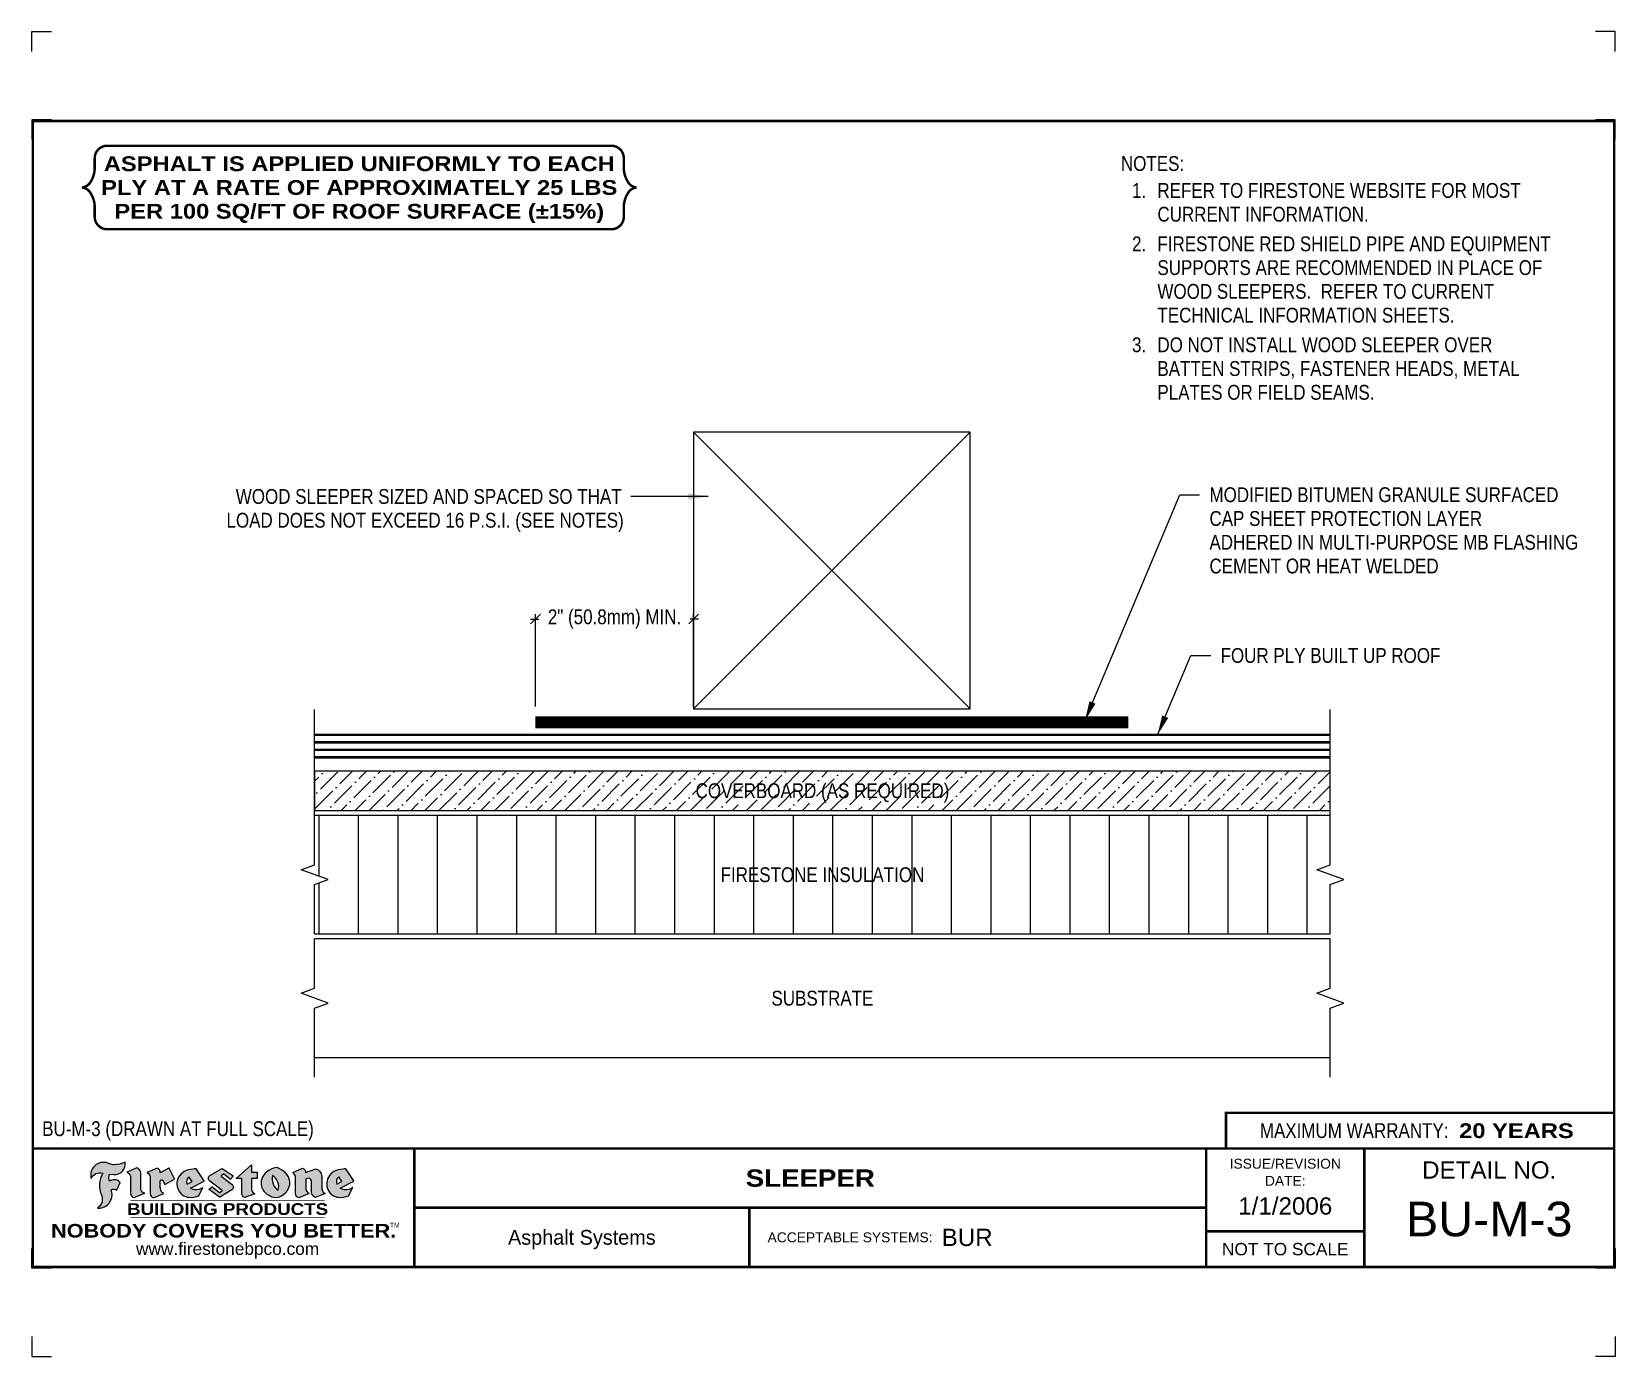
# Model space of a CAD drawing. Header units: inches. Extents: x -534 to -514, y -132.8 to -116.
import ezdxf
from ezdxf.enums import TextEntityAlignment as Align

# ---------------------------------------------------------------- set-up
doc = ezdxf.new("R2010")
doc.units = ezdxf.units.IN
doc.header["$MEASUREMENT"] = 0
doc.layers.get('0').update_dxf_attribs({"linetype": 'CONTINUOUS'})
doc.layers.get('DEFPOINTS').update_dxf_attribs({"linetype": 'CONTINUOUS'})
for name, color, linetype in [('FSBP-ANNO-LABEL', 7, 'CONTINUOUS'), ('FSBP-ANNO-NOTE', 7, 'CONTINUOUS'), ('FSBP-COVERBOARD_CANT', 46, 'CONTINUOUS'), ('FSBP-INSULATION', 7, 'CONTINUOUS'), ('FSBP-MEMBRANE', 7, 'CONTINUOUS'), ('FSBP-SUBSTRATE-GENERIC', 9, 'CONTINUOUS'), ('FSBP-TTLB', 7, 'CONTINUOUS'), ('FSBP-TTLB-BORDER', 7, 'CONTINUOUS'), ('FSBP-TTLB-TEXT', 7, 'CONTINUOUS'), ('FSBP-WOOD', 7, 'CONTINUOUS')]:
    doc.layers.add(name, color=color, linetype=linetype)
doc.styles.add('ARIAL', font='ARIAL.TTF')
doc.styles.add('ARIAL_BOLD', font='ariblk.TTF')
doc.styles.add('ARIAL_NAR', font='ARIALN.TTF')
doc.styles.add('BANKGOTHIC', font='bgothm.ttf')
doc.dimstyles.new('FSBP-DIM', dxfattribs={"dimtxt": 0.1875, "dimasz": 0.125, "dimexe": 0.0625, "dimexo": 0.125, "dimgap": 0.125, "dimtad": 0, "dimdec": 0, "dimzin": 1, "dimdsep": 46, "dimlunit": 4, "dimtxsty": 'ARIAL_NAR', "dimblk": 'OBLIQUE', "dimcen": 0.09375, "dimdle": 0.0625, "dimclrd": 256, "dimclre": 256, "dimclrt": 256, "dimadec": 0, "dimazin": 0, "dimtfac": 1, "dimtdec": 0, "dimtmove": 1, "dimatfit": 3, "dimfxl": 0, "dimtolj": 1, "dimtzin": 0, "dimlwd": -1, "dimlwe": -1, "dimarcsym": 0})
doc.dimstyles.new('FSBP-LEADER', dxfattribs={"dimtxt": 0.1875, "dimasz": 0.25, "dimexe": 0.0625, "dimexo": 0.125, "dimgap": 0.125, "dimtad": 0, "dimtih": 1, "dimtoh": 1, "dimdec": 4, "dimzin": 0, "dimdsep": 46, "dimlunit": 4, "dimtxsty": 'ARIAL_NAR', "dimcen": 0.09375, "dimclrd": 256, "dimclre": 256, "dimclrt": 256, "dimadec": 0, "dimazin": 0, "dimtfac": 1, "dimtdec": 4, "dimtofl": 0, "dimtmove": 0, "dimatfit": 3, "dimfxl": 0, "dimtolj": 1, "dimtzin": 0, "dimlwd": -1, "dimlwe": -1, "dimarcsym": 0})

# ---------------------------------------------------------------- blocks, each defined once
blk = doc.blocks.new('_OBLIQUE')
at = {"color": 0, "linetype": 'ByBlock'}
blk.add_line((-0.5, -0.5), (0.5, 0.5), dxfattribs=at)
blk = doc.blocks.new('*D2')
at = {"layer": 'DEFPOINTS', "color": 0}
for p in [(-525.6257155520339, -123.4515914525868), (-527.6257155520339, -124.6818258524511), (-525.6257155520339, -124.6818258524511)]:
    blk.add_point(p, dxfattribs=at)
at = {"layer": 'FSBP-ANNO-LABEL'}
for p, q in [((-527.6257155520339, -124.5568258524511), (-527.6257155520339, -123.3890914525868)), ((-525.6257155520339, -124.5568258524511), (-525.6257155520339, -123.3890914525868)), ((-527.6882155520339, -123.4515914525868), (-527.5822511932344, -123.4515914525868)), ((-525.5632155520339, -123.4515914525868), (-525.6691799108333, -123.4515914525868))]:
    blk.add_line(p, q, dxfattribs=at)
at = {"layer": 'FSBP-ANNO-LABEL', "xscale": 0.125, "yscale": 0.125, "zscale": 0.125, "rotation": 180}
blk.add_blockref('_OBLIQUE', (-527.6257155520339, -123.4515914525868), dxfattribs=at)
at = {"layer": 'FSBP-ANNO-LABEL', "xscale": 0.125, "yscale": 0.125, "zscale": 0.125}
blk.add_blockref('_OBLIQUE', (-525.6257155520339, -123.4515914525868), dxfattribs=at)
at = {"layer": 'FSBP-ANNO-LABEL', "insert": (-526.6257155520339, -123.4515914525868), "char_height": 0.1875, "attachment_point": 5, "style": 'ARIAL_NAR'}
blk.add_mtext('\\A1;2" (50.8mm) MIN.', dxfattribs=at)
blk = doc.blocks.new('TTLB-ASPHALT_1')
at = {"layer": 'FSBP-TTLB-TEXT'}
h = blk.add_hatch(color=1, dxfattribs=at)
edge = h.paths.add_edge_path()
edge.add_arc((1.037309769669577, -0.1982514792917272), 0.1319107607348553, 264.0410451462098, 370.3106169565175)
edge.add_arc((1.027551646585692, 0.1214293576525733), 0.3273056962876235, 270.05058356628535, 295.23459397187514, ccw=False)
edge.add_arc((1.022801957313334, -0.06680179986895496), 0.1391656561713503, 249.3281275763668, 272.0749124149863, ccw=False)
edge.add_line((0.9736743133014443, -0.1970076156048179), (0.9474927838574558, -0.1852745150568325))
edge.add_arc((0.8939498971398336, -0.3394262635682139), 0.1631857907024099, 70.84590087378872, 194.3325259843273)
edge.add_arc((0.8444260109029358, -0.4259936440910792), 0.1179914261095279, 70.96950098067128, 156.9641407594482, ccw=False)
edge.add_arc((1.153141409296893, -0.4684497516079489), 0.3110405457095052, 150.323113748316, 203.2084295854517)
edge.add_arc((0.7562495500623072, -0.6412608153899839), 0.1218587156617311, 0.8849157075190988, 24.346689398949877, ccw=False)
edge.add_arc((0.749378166569727, -0.6475258110744306), 0.1289731377238325, -58.36655102076742, 3.6216782311386737, ccw=False)
edge.add_arc((0.825669902954445, -0.5792158350996175), 0.1783301886510355, 267.2205474105585, 354.1381621173521)
edge.add_arc((0.7903121048625223, -0.6011409294291781), 0.2127878929608591, 0.9996158580669169, 21.00503380861242)
edge.add_arc((1.018807122639402, -0.5666691048185157), 0.0513639566841585, 40.821177131732725, 125.52727787225791, ccw=False)
edge.add_line((1.057676976260041, -0.5330924682126437), (1.102776947655911, -0.4308018311949837))
edge.add_arc((1.040858222524662, -0.4699705673995993), 0.07326744446031509, 32.31675181867256, 66.31481236598174)
edge.add_arc((1.03226251882532, -0.5063316993097686), 0.1102246948011782, 69.8179132332389, 125.254734720681)
edge.add_arc((1.127708877207283, -0.3689593535312383), 0.1659710644737306, 164.1569669952081, 196.5811013160487, ccw=False)
edge.add_line((0.9680425188342383, -0.3236487780942383), (1.023615334387159, -0.3294494641845773))
h = blk.add_hatch(color=1, dxfattribs=at)
edge = h.paths.add_edge_path()
edge.add_line((1.275239419159561, -0.6223407783464694), (1.415345367376062, -0.5660418822574371))
edge.add_arc((1.421019305783972, -0.5090099247487814), 0.05731350411836947, 181.9717871001989, 264.31851000495806, ccw=False)
edge.add_line((1.363739737527226, -0.5109819325197265), (1.363412352251203, -0.3102363679013962))
edge.add_arc((1.294263659668758, -0.3103491388304036), 0.06914878453844908, 0.0934405599591014, 72.42834396969012)
edge.add_line((1.315139561173908, -0.2444268274366692), (1.186839444240604, -0.3024209471341379))
edge.add_arc((1.175246268095293, -0.3585110609420923), 0.05727567197445628, -0.017399788185912257, 78.322067691347, ccw=False)
edge.add_line((1.232521937428658, -0.3585284546236807), (1.232574268422297, -0.555126496687123))
edge.add_arc((1.305699496415485, -0.5558575689677241), 0.07312888236350451, 179.4272023230205, 245.3845503102953)
h = blk.add_hatch(color=1, dxfattribs=at)
edge = h.paths.add_edge_path()
edge.add_line((1.792026821926584, -0.3839679064720229), (1.722158956877934, -0.2518542302253621))
edge.add_arc((1.720119655279632, -0.2529327078887889), 0.002306916790721916, 27.87197133405528, 117.3766794470726)
edge.add_line((1.719058846382097, -0.250884159729182), (1.610638460368705, -0.3070279753467702))
edge.add_arc((1.547088841662969, -0.306102665849437), 0.06355635479880158, 359.165808011073, 425.8793658831422)
edge.add_line((1.573061729235633, -0.2480956029480268), (1.446879247402876, -0.3051325108639702))
edge.add_arc((1.407812067100195, -0.3703571330466247), 0.07602957263902092, -3.441403975725109, 59.07992244284969, ccw=False)
edge.add_line((1.483704536400296, -0.3749210150788969), (1.483704536400296, -0.5723838140635706))
edge.add_arc((1.540537465180449, -0.5682544061150878), 0.05698275005415228, 184.1557352478595, 255.3066498366543)
edge.add_line((1.526084036778343, -0.6233736605654059), (1.657291340682093, -0.570650514527486))
edge.add_arc((1.688298576827208, -0.502139038842401), 0.07520153584805701, 207.5160880841914, 245.649226723163, ccw=False)
edge.add_arc((1.721050197024908, -0.491448816845633), 0.1093332836229113, 179.4823365255141, 204.5537900001094, ccw=False)
edge.add_line((1.611721375809452, -0.4904610114968335), (1.611721375809452, -0.4126404716788983))
edge.add_arc((1.628589765097189, -0.4141592990360436), 0.01693662875851165, 28.356188110622497, 174.8549701683584, ccw=False)
edge.add_arc((1.627340435522399, -0.4197189881350454), 0.02111886817708033, 22.216893572439517, 40.10213956426492, ccw=False)
edge.add_line((1.646891420738257, -0.4117336534413738), (1.666638796144639, -0.4549750258192233))
edge.add_arc((1.668737246926753, -0.4540167099035415), 0.002306916790685597, 204.5451281842828, 299.6323508190067)
edge.add_line((1.669877862091766, -0.4560219186518992), (1.791128135493295, -0.3870515928837648))
edge.add_line((1.791128135493295, -0.3870515928837648), (1.792026821926584, -0.3839679064720229))
h = blk.add_hatch(color=1, dxfattribs=at)
h.paths.add_polyline_path([(2.063388732080512, -0.2583237030618903, 0.02524281661523788), (2.025024361750752, -0.2610532129309178, 0.1213611957758757), (1.901773912052249, -0.3008158885520373, 0.6151668103976068), (1.93274136141747, -0.6099060679591872, 0.05306812109568645), (1.967936229862175, -0.617865745600497, 0.1150932231766138), (2.099126721549737, -0.5994933789882708), (2.151195569562105, -0.4944891916583316, -0.08755405562188731), (2.104230609512001, -0.5187113292177372, -0.265591761123442), (1.992692314386659, -0.5010701623316862), (2.165347897647223, -0.4141184325909109, 0.4518949533370738), (2.166222728871162, -0.4107679608846269)])
h.paths.add_polyline_path([(2.014217313945437, -0.4188965037300676), (1.951113654018855, -0.4515330109460507, -0.3720533890450154), (1.973177450672722, -0.3607130665457561)], flags=16)
h = blk.add_hatch(color=1, dxfattribs=at)
edge = h.paths.add_edge_path()
edge.add_arc((2.260407392426799, -0.3775796671688738), 0.0415245022322573, 123.20805433950699, 232.2027298779723, ccw=False)
edge.add_line((2.237665217914071, -0.3428366421988329), (2.393535971665983, -0.2540943745380986))
edge.add_arc((2.394677353533154, -0.2560991469722467), 0.00230691679074142, 55.64644466176969, 119.65426054492929, ccw=False)
edge.add_line((2.395979141996861, -0.2541946229174954), (2.531809646140459, -0.3470380726374032))
edge.add_arc((2.530468902927936, -0.3489153772789848), 0.00230691679070047, -42.73110123842042, 54.46613537395791, ccw=False)
edge.add_line((2.532163440279987, -0.3504807552658491), (2.498457913851155, -0.3869673252714421))
edge.add_arc((2.496763376499132, -0.385401947284592), 0.002306916790673087, 233.75270768949161, 317.26889876139137, ccw=False)
edge.add_line((2.495399362263356, -0.38726241234572), (2.413849913492982, -0.3274738082119626))
edge.add_arc((2.412485899257177, -0.3293342732731332), 0.002306916790719977, 53.75270768979654, 124.4135619297866)
edge.add_line((2.41118211687575, -0.3274311136421062), (2.382933981293377, -0.346782838468144))
edge.add_arc((2.384237763674776, -0.3486859980991568), 0.002306916790694806, 124.4135619293765, 231.8459020253658)
edge.add_line((2.382812599816248, -0.3505000469010184), (2.519899969301207, -0.4581994452042721))
edge.add_arc((2.494247019847677, -0.4908523236374407), 0.0415245022322573, -55.21225898295228, 51.84590202520451, ccw=False)
edge.add_line((2.517938320565804, -0.5249552055672808), (2.364434947484597, -0.6179520922513717))
edge.add_arc((2.363239601923482, -0.6159790200102009), 0.002306916790727131, 233.2955624372974, 301.2087215702374, ccw=False)
edge.add_line((2.361860787187538, -0.6178285429225383), (2.231266621301074, -0.5204709167214361))
edge.add_arc((2.232647938930654, -0.518623262347532), 0.002306916790697738, 135.5134179846412, 233.2179869199849, ccw=False)
edge.add_line((2.231002150870836, -0.5170067083764565), (2.262839375599356, -0.4845937328397696))
edge.add_arc((2.264485163659231, -0.4862102868108593), 0.002306916790748635, 53.03528399994502, 135.5134179853723, ccw=False)
edge.add_line((2.265872365996302, -0.4843670465239001), (2.361834678328762, -0.5565872257804898))
edge.add_arc((2.363221880665748, -0.55474398549363), 0.00230691679062697, 233.0352840000717, 302.2362632414427)
edge.add_line((2.36445241715569, -0.5566953042850713), (2.39428499383348, -0.5378823484768844))
edge.add_arc((2.393054457343538, -0.5359310296853721), 0.002306916790685158, 302.2362632406162, 412.202729876843)
edge.add_line((2.394468296066179, -0.5341081404551886), (2.234958295420142, -0.4103916733127022))
h = blk.add_hatch(color=1, dxfattribs=at)
edge = h.paths.add_edge_path()
edge.add_line((2.763460561272041, -0.2072496393923444), (2.763460561272041, -0.2969520779963801))
edge.add_arc((2.765767478062685, -0.2969520779963943), 0.00230691679065842, 179.9999999996471, 269.9999999996471)
edge.add_line((2.765767478062685, -0.2992589947870528), (2.835417693520355, -0.2992589947870528))
edge.add_arc((2.835417693520355, -0.3015659115777538), 0.002306916790701052, 0, 90, ccw=False)
edge.add_line((2.837724610311056, -0.3015659115777538), (2.837724610311056, -0.3790761307453892))
edge.add_arc((2.835417693520355, -0.3790761307453749), 0.002306916790686842, 269.99999999964706, 359.99999999964706, ccw=False)
edge.add_line((2.835417693520355, -0.3813830475360618), (2.765767478062685, -0.3813830475360618))
edge.add_arc((2.765767478062685, -0.3836899643267202), 0.00230691679065842, 90.00000000035294, 180.0000000003529)
edge.add_line((2.763460561272041, -0.3836899643267344), (2.763460561272041, -0.5033995910642801))
edge.add_arc((2.836735953378934, -0.5071368822038522), 0.07337063740681407, 177.0802527808789, 245.3249543133826)
edge.add_line((2.806105814540615, -0.5738080530967267), (2.674529557384915, -0.6226036013049594))
edge.add_arc((2.708610405062075, -0.5642984087917995), 0.0675351734460605, 177.0345319916277, 239.69264280249, ccw=False)
edge.add_line((2.641165668230087, -0.560804539009709), (2.641165668230087, -0.3836899643267344))
edge.add_arc((2.638858751439443, -0.3836899643267202), 0.00230691679065842, 359.9999999996471, 449.999999999647)
edge.add_line((2.638858751439443, -0.3813830475360618), (2.572857950769389, -0.3813830475360618))
edge.add_line((2.572857950769389, -0.3813830475360618), (2.763460561272041, -0.2072496393923444))
h = blk.add_hatch(color=1, dxfattribs=at)
edge = h.paths.add_edge_path(flags=16)
edge.add_arc((2.940363509127394, -0.4847985213681483), 0.1684614578629417, 344.5558804047865, 417.0140046669545)
edge.add_arc((3.194458079644619, -0.3883534532477739), 0.1684614578629416, 164.5558804047865, 237.0140046669546)
edge = h.paths.add_edge_path()
edge.add_arc((3.069375116502187, -0.4399344555144893), 0.1828726885096673, 136.0914512150047, 191.213418978326)
edge.add_arc((3.064939550433394, -0.4318234379590393), 0.18031488047485, 194.0167254156723, 240.666373083186)
edge.add_arc((3.098047041778983, -0.3845058757092517), 0.2378525180183701, 239.2975390661776, 264.2889872773176)
edge.add_arc((3.048844782126224, -0.419023238379296), 0.203760689247156, 277.1986764832035, 326.503572961274)
edge.add_arc((3.077739326803538, -0.434104661646515), 0.1713748657917091, 325.3768876809903, 406.3828327799087)
edge.add_arc((3.011839488065931, -0.4896144380417837), 0.257194564585, 44.2846255351977, 73.82901434867308)
edge.add_arc((3.117152499586979, -0.4983433120546721), 0.2579560664039132, 97.50292863483669, 134.1039137579027)
h = blk.add_hatch(color=1, dxfattribs=at)
edge = h.paths.add_edge_path()
edge.add_line((3.322690228557462, -0.5721896537377091), (3.322690228557462, -0.3749210150788969))
edge.add_arc((3.24679775925739, -0.3703571330465678), 0.076029572638996, 356.5585960242387, 419.0799224428129)
edge.add_line((3.285864939560099, -0.3051325108639702), (3.412047421392799, -0.2480956029480268))
edge.add_arc((3.386074533820164, -0.3061026658494939), 0.06355635479883807, 0.3962622833877276, 65.87936588318718, ccw=False)
edge.add_line((3.449629368605429, -0.3056631084210863), (3.580526418688805, -0.2593848434574539))
edge.add_arc((3.555744121700968, -0.3530904070730259), 0.09692726601172152, 2.366977007666776, 75.18615851992018, ccw=False)
edge.add_line((3.652588689330287, -0.3490873311063041), (3.652588689330287, -0.4883770011386872))
edge.add_arc((3.761877549389567, -0.4914934052703757), 0.1093332836229049, 178.3666365323574, 204.5537900000422)
edge.add_arc((3.729125929191724, -0.502183627267101), 0.07520153584796149, 207.5160880841713, 245.2240541443095)
edge.add_line((3.697611150971852, -0.5704631245385627), (3.572585913552643, -0.6207021253773775))
edge.add_arc((3.595347186007587, -0.5526356419907756), 0.0717713151919874, 180.3328587115751, 251.51018566665869, ccw=False)
edge.add_line((3.523577081955409, -0.5530525936986663), (3.523577081955409, -0.4153032515383615))
edge.add_arc((3.486319529276869, -0.4148773504126382), 0.03725998689428563, 359.3450650296066, 449.0500281941025)
edge.add_arc((3.482769874121715, -0.4419622099033518), 0.06447454900600776, 86.29402372314017, 119.8211331593848)
edge.add_line((3.450707067966732, -0.3860252459975726), (3.450707067966732, -0.4904610114968335))
edge.add_arc((3.560035889182245, -0.4914488168456472), 0.1093332836229753, 179.4823365255069, 204.5537900001023)
edge.add_arc((3.527284268984403, -0.5021390388425004), 0.07520153584796385, 207.5160880841699, 245.6492267231416)
edge.add_line((3.496277032839316, -0.570650514527486), (3.365069728935509, -0.6233736605654059))
edge.add_arc((3.379502486061938, -0.5682868177318028), 0.05694615642555721, 183.9298782390169, 255.318496325343, ccw=False)
h = blk.add_hatch(color=1, dxfattribs=at)
h.paths.add_polyline_path([(3.957695472291277, -0.2583237030618903, 0.02524281661523822), (3.919331101961575, -0.2610532129309178, 0.1085638477195505), (3.807890832595604, -0.2939221658134414, 0.6425897848490651), (3.827048101628293, -0.6099060679591872, 0.05306812109569052), (3.862242970072884, -0.617865745600497, 0.1150932231766133), (3.993433461760503, -0.5994933789882708), (4.045502309772871, -0.4944891916583316, -0.08755405562189084), (3.998537349722767, -0.5187113292177372, -0.2655917611234366), (3.886999054597368, -0.5010701623316862), (4.059654637857989, -0.4141184325909109, 0.4518949533370731), (4.060529469081928, -0.4107679608846269)])
h.paths.add_polyline_path([(3.90852405415626, -0.4188965037300676), (3.845420394229677, -0.4515330109460507, -0.3720533890450147), (3.867484190883488, -0.3607130665457561)], flags=16)
blk.add_line((16.84110496735593, 0), (20, 0))
at = {"layer": 'DEFPOINTS', "linetype": 'Continuous', "ltscale": 1.75}
for points in [[(-0.015625, 13.88083333333333), (-0.015625, 14.13083333333333), (0.234375, 14.13083333333333)], [(20.01562500000003, 13.88083333333333), (20.01562500000003, 14.13083333333333), (19.76562500000003, 14.13083333333333)], [(-0.015625, -2.380833333333342), (-0.015625, -2.630833333333342), (0.234375, -2.630833333333342)], [(20.01562500000003, -2.380833333333342), (20.01562500000003, -2.630833333333342), (19.76562500000003, -2.630833333333342)]]:
    blk.add_lwpolyline(points, dxfattribs=at)
at = {"layer": 'DEFPOINTS', "color": 1}
for points in [[(0.234375, 13.015625), (-0.015625, 13.015625), (-0.015625, 12.765625)], [(20.015625, 12.765625), (20.015625, 13.015625), (19.765625, 13.015625)], [(0.234375, -1.515625), (-0.015625, -1.515625), (-0.015625, -1.265625)], [(20.015625, -1.265625), (20.015625, -1.515625), (19.765625, -1.515625)]]:
    blk.add_lwpolyline(points, dxfattribs=at)
at = {"layer": 'FSBP-TTLB', "const_width": 0.03125}
blk.add_lwpolyline([(15.09028770518938, 0), (20, 0), (20, 0.4512598240669945), (15.09028770518938, 0.4512598240669945)], close=True, dxfattribs=at)
for points in [[(0, 0), (0, -1.5), (20, -1.5), (20, 0), (0, 0)], [(4.825208527206769, 0), (4.825208527206769, -0.75)], [(14.84028770518938, 0), (14.84028770518938, -1.5)], [(16.84110496735593, 0), (16.84110496735593, -1.5)], [(20, 0), (20, -1.5)], [(4.825208527206769, -0.75), (14.84028770518938, -0.75)], [(4.825208527206769, -0.75), (4.825208527206769, -1.5)], [(14.84028770518938, -1.048740175933006), (16.84110496735593, -1.048740175933006)]]:
    blk.add_lwpolyline(points, dxfattribs=at)
at = {"layer": 'FSBP-TTLB-BORDER', "const_width": 0.03125}
blk.add_lwpolyline([(20, 0), (20, 13), (0, 13), (0, 0)], dxfattribs=at)
at = {"layer": 'FSBP-TTLB-TEXT', "color": 1}
blk.add_line((0.7358432058323388, -0.379822754145593), (0.7358432058323388, -0.379822754145593), dxfattribs=at)
for points in [[(1.023615323725323, -0.3294494630716969, 0.5000510906601082), (1.167090420776901, -0.1746414942047778, -0.1103304102359608), (1.027840608309816, -0.2058762110801382, -0.09957876667165425), (0.9736743133014443, -0.1970076156048179), (0.9474927838574558, -0.1852745150568325, 0.5978159689075124), (0.7358432058323388, -0.379822754145593, -0.3938834584182213), (0.8828996422548698, -0.3144510229727047, 0.2349406564350952), (0.86727108227484, -0.5910237178633082, -0.1027304183841549), (0.8780937320133262, -0.6393788197974146, -0.2772692352614086), (0.8170223912655956, -0.7573362346216896, 0.3985429150902959), (1.003067614090241, -0.5974286950643517, 0.0875124847930418), (0.9889600163401155, -0.5248671157293501, -0.3874031597924062), (1.057676976260041, -0.5330924682126437), (1.102776947655911, -0.4308018311949837, 0.1494423498871741), (1.07029056398062, -0.4028746979725923, 0.2467195073738216), (0.9686394281704906, -0.4163228904100862, -0.1424285161541127), (0.9680425188342383, -0.3236487780942383), (1.023615334387159, -0.3294494641845773)], [(2.166222728871162, -0.4107679608846269), (2.063388732080512, -0.2583237030618903, 0.02524281661523788), (2.025024361750752, -0.2610532129309178, 0.1085638477195265), (1.913584092384895, -0.2939221658134414, 0.6425897848491228), (1.93274136141747, -0.6099060679591872, 0.05306812109568648), (1.967936229862175, -0.617865745600497, 0.1150932231766137), (2.099126721549737, -0.5994933789882708), (2.151195569562105, -0.4944891916583316, -0.0875540556218873), (2.104230609512001, -0.5187113292177372, -0.2655917611234418), (1.992692314386659, -0.5010701623316862), (2.165347897647223, -0.4141184325909109)], [(2.763460561272041, -0.2072496393923444), (2.763460561272041, -0.2969520779963801, 0.4142135623730958), (2.765767478062685, -0.2992589947870528), (2.835417693520355, -0.2992589947870528, -0.414213562373095), (2.837724610311056, -0.3015659115777538), (2.837724610311056, -0.3790761307453892, -0.4142135623730938), (2.835417693520355, -0.3813830475360618), (2.765767478062685, -0.3813830475360618, 0.4142135623730958), (2.763460561272041, -0.3836899643267344), (2.763460561272041, -0.5033995910642801, 0.3068985753588853), (2.806105814540615, -0.5738080530967267), (2.674529557384915, -0.6226036013049594, -0.2804194150632976), (2.641165668230087, -0.560804539009709), (2.641165668230087, -0.3836899643267344, 0.414213562373095), (2.638858751439443, -0.3813830475360618), (2.572857950769389, -0.3813830475360618), (2.763460561272041, -0.2072496393923444)], [(4.060529469081928, -0.4107679608846269), (3.957695472291277, -0.2583237030618903, 0.02524281661523788), (3.919331101961575, -0.2610532129309178, 0.1085638477195265), (3.807890832595604, -0.2939221658134414, 0.6425897848491228), (3.827048101628293, -0.6099060679591872, 0.05306812109568648), (3.862242970072884, -0.617865745600497, 0.1150932231766137), (3.993433461760503, -0.5994933789882708), (4.045502309772871, -0.4944891916583316, -0.0875540556218873), (3.998537349722767, -0.5187113292177372, -0.2655917611234418), (3.886999054597368, -0.5010701623316862), (4.059654637857989, -0.4141184325909109)], [(4.059654637857989, -0.4141184325909109, 0.4518949533370731), (4.060529469081928, -0.4107679608846269, 0.4518949533370731)]]:
    blk.add_lwpolyline(points, format="xyb", dxfattribs=at)
for points in [[(1.275239419159561, -0.6223407783464694), (1.415345367376062, -0.5660418822574371, -0.3756100036733062), (1.363739737527226, -0.5109819325197265), (1.363412352251203, -0.3102363679013962, 0.3265360292958048), (1.315139561173908, -0.2444268274366692), (1.186839444240604, -0.3024209471341379, -0.3557863980845349), (1.232521937428658, -0.3585284546236807), (1.232574268422297, -0.555126496687123, 0.2960110723418457)], [(1.792026821926584, -0.3839679064720229), (1.722158956877934, -0.2518542302253621, 0.4116839150163434), (1.719058846382097, -0.250884159729182), (1.610638460368705, -0.3070279753467702, 0.2996033003794034), (1.573061729235633, -0.2480956029480268), (1.446879247402876, -0.3051325108639702, -0.2797757560995365), (1.483704536400296, -0.3749210150788969), (1.483704536400296, -0.5723838140635706, 0.320828638474519), (1.526084036778343, -0.6233736605654059), (1.657291340682093, -0.570650514527486, -0.1679398621276611), (1.621603752698661, -0.5368819723450571, -0.1098333365370753), (1.611721375809452, -0.4904610114968335), (1.611721375809452, -0.4126404716788983, -0.743334502655012), (1.64349420176768, -0.4061152228778298, -0.07819791644735608), (1.646891420738257, -0.4117336534413738), (1.666638796144639, -0.4549750258192233, 0.4404648714563479), (1.669877862091766, -0.4560219186518992), (1.791128135493295, -0.3870515928837648)], [(1.951113654018855, -0.4515330109460507), (2.014217313945437, -0.4188965037300676), (1.973177450672722, -0.3607130665457561, 0.3720533890450154)], [(2.234958295420142, -0.4103916733127022, -0.5150044486718882), (2.237665217914071, -0.3428366421988329), (2.393535971665983, -0.2540943745380986, -0.2867822934100265), (2.395979141996861, -0.2541946229174954), (2.531809646140459, -0.3470380726374032, -0.4515027974650387), (2.532163440279987, -0.3504807552658491), (2.498457913851155, -0.3869673252714421, -0.3814439164929681), (2.495399362263356, -0.38726241234572), (2.413849913492982, -0.3274738082119626, 0.3184718635035665), (2.41118211687575, -0.3274311136421062), (2.382933981293377, -0.346782838468144, 0.5064094529656681), (2.382812599816248, -0.3505000469010184), (2.519899969301207, -0.4581994452042721, -0.5043597839115849), (2.517938320565804, -0.5249552055672808), (2.364434947484597, -0.6179520922513717, -0.3053163970316367), (2.361860787187538, -0.6178285429225383), (2.231266621301074, -0.5204709167214361, -0.4541703869768119), (2.231002150870836, -0.5170067083764565), (2.262839375599356, -0.4845937328397696, -0.3762644290664977), (2.265872365996302, -0.4843670465239001), (2.361834678328762, -0.5565872257804898, 0.3114700032088108), (2.36445241715569, -0.5566953042850713), (2.39428499383348, -0.5378823484768844, 0.520381097387146), (2.394468296066179, -0.5341081404551886)], [(2.937624918725987, -0.3131105398334029, 0.2452625673097023), (2.889993533867141, -0.4754966266250307, 0.2064059665179019), (2.976604338974084, -0.5890186876871866, 0.1094800500670344), (3.074378098474654, -0.6211778035979165, 0.2185147641853038), (3.218764944843201, -0.5314757029352819, 0.3689489483072479), (3.195959963110113, -0.3100352223135445, 0.1296305888694145), (3.0834694040758, -0.242595816912754, 0.1610736375384317)], [(3.10274193015772, -0.5296595419651595, 0.3271311138286319), (3.032079658614293, -0.3434924326507627, 0.3271311138286322)], [(3.322690228557462, -0.5721896537377091), (3.322690228557462, -0.3749210150788969, 0.2797757560995341), (3.285864939560099, -0.3051325108639702), (3.412047421392799, -0.2480956029480268, -0.2937618496109166), (3.449629368605429, -0.3056631084210863), (3.580526418688805, -0.2593848434574539, -0.3288760160581939), (3.652588689330287, -0.3490873311063041), (3.652588689330287, -0.4883770011386872, 0.114762897203527), (3.662431105063263, -0.536926560769686, 0.166032965990522), (3.697611150971852, -0.5704631245385627), (3.572585913552643, -0.6207021253773775, -0.3209557512194564), (3.523577081955409, -0.5530525936986663), (3.523577081955409, -0.4153032515383615, 0.4127061514896111), (3.48693727661589, -0.3776224848030694, 0.1473421876160361), (3.450707067966732, -0.3860252459975726), (3.450707067966732, -0.4904610114968335, 0.1098333365370753), (3.460589444855941, -0.5368819723450855, 0.1679398621276611), (3.496277032839316, -0.570650514527486), (3.365069728935509, -0.6233736605654059, -0.3219729545308964), (3.322690228557462, -0.5721896537377091, 29.1476284739)], [(3.845420394229677, -0.4515330109460507), (3.90852405415626, -0.4188965037300676), (3.867484190883488, -0.3607130665457561, 0.3720533890450154)]]:
    blk.add_lwpolyline(points, format="xyb", close=True, dxfattribs=at)
at = {"layer": 'FSBP-TTLB-TEXT'}
for points, const_width in [([(1.233926579809207, -0.6584455781731435), (3.691229482685259, -0.6584455781731577)], 0.0078125), ([(9.061522829276782, -0.75), (9.061522829276782, -1.5)], 0.03125), ([(1.233926579809207, -0.8761560960495984), (3.691229482685259, -0.8761560960495842)], 0.0078125)]:
    blk.add_lwpolyline(points, dxfattribs=dict(at, const_width=const_width))
at = {"layer": 'FSBP-TTLB-TEXT', "color": 1}
for centre, start, end in [((1.789987520328282, -0.3850463841354355), 299.6323508193319, 27.87197133380463), ((2.164310260790558, -0.412058050385383), 296.7304547840455, 34.00233684987403)]:
    blk.add_arc(centre, 0.00230691679068068, start, end, dxfattribs=at)
at = {"layer": 'FSBP-TTLB-TEXT', "style": 'ARIAL_NAR'}
blk.add_text('MAXIMUM WARRANTY:', height=0.1875, dxfattribs=at).set_placement((17.90516569312837, 0.2256299120335257), align=Align.MIDDLE_RIGHT)
at = {"layer": 'FSBP-TTLB-TEXT'}
for s, height, style, p in [('20 YEARS', 0.1875, 'ARIAL_BOLD', (18.03987100774941, 0.2240244307510579)), ('ACCEPTABLE SYSTEMS:', 0.125, 'ARIAL', (9.292812815915624, -1.125))]:
    blk.add_text(s, height=height, dxfattribs=dict(at, style=style)).set_placement(p, align=Align.MIDDLE_LEFT)
for s, height, style, p in [('ISSUE/REVISION', 0.125, 'ARIAL', (15.84069633627263, -0.1938496373466023)), ('DETAIL NO.', 0.21875, 'ARIAL', (18.42055248367797, -0.2724398367368792)), ('DATE:', 0.125, 'ARIAL', (15.84069633627263, -0.409973105348854)), ('www.firestonebpco.com', 0.15625, 'ARIAL', (2.462578031247233, -1.268657306740124)), ('Asphalt Systems', 0.1875, 'BANKGOTHIC', (6.943365678241776, -1.125)), ('NOT TO SCALE', 0.15625, 'ARIAL', (15.84069633627263, -1.274370087966503))]:
    blk.add_text(s, height=height, dxfattribs=dict(at, style=style)).set_placement(p, align=Align.MIDDLE_CENTER)
at = {"layer": 'FSBP-TTLB-TEXT', "lineweight": 18, "style": 'ARIAL_BOLD'}
blk.add_text('BUILDING PRODUCTS', height=0.1484375, dxfattribs=at).set_placement((2.462578031247233, -0.7673008371113639), align=Align.MIDDLE_CENTER)
at = {"layer": 'FSBP-TTLB-TEXT', "color": 1}
for s, height, style, p in [('NOBODY COVERS YOU BETTER.', 0.171875, 'ARIAL_BOLD', (2.412604263603384, -1.041650450587369)), ('TM', 0.0625, 'BANKGOTHIC', (4.576671173373001, -0.9725745042934193))]:
    blk.add_text(s, height=height, dxfattribs=dict(at, style=style)).set_placement(p, align=Align.MIDDLE_CENTER)
at = {"layer": 'FSBP-TTLB-TEXT'}
for tag, height, style, p in [('DETAIL_DESCP_LINE_1', 0.21875, 'ARIAL_BOLD', (9.832748116198076, -0.375)), ('ISSUE_REV_DATE', 0.21875, 'ARIAL', (15.84069633627263, -0.7282559425942452)), ('DETAIL_NUMBER', 0.4375, 'ARIAL', (18.42055248367797, -0.8931630692489421))]:
    blk.add_attdef(tag, text='', height=height, dxfattribs=dict(at, style=style)).set_placement(p, align=Align.MIDDLE_CENTER)
at = {"layer": 'FSBP-TTLB-TEXT', "style": 'ARIAL'}
blk.add_attdef('ACCPT_SYSTEMS', text='', height=0.21875, dxfattribs=at).set_placement((11.49438170418193, -1.125), align=Align.MIDDLE_LEFT)

msp = doc.modelspace()

# ---------------------------------------------------------------- hatches: boundary and pattern name
at = {"layer": 'FSBP-COVERBOARD_CANT'}
h = msp.add_hatch(dxfattribs=at)
h.set_pattern_fill('ANSI36', color=256, style=0)
h.set_pattern_definition([(45, (-540.8636679342544, 81.66523130815958), (0.06629126073623884, 0.2430679560328757), [0.3125, -0.0625, 0, -0.0625])])
h.paths.add_polyline_path([(-517.5723457166664, -125.3743258524462), (-530.4198257965122, -125.3743258524462), (-530.4198257965122, -125.8743258524464), (-517.5723457166664, -125.8743258524462)])
h.paths.add_polyline_path([(-525.5431206303956, -125.8346878067438), (-522.449050882783, -125.8346878067438), (-522.449050882783, -125.4657630113823), (-525.5431206303956, -125.4657630113823)], flags=24)
at = {"layer": 'FSBP-INSULATION'}
h = msp.add_hatch(dxfattribs=at)
h.set_pattern_fill('LINE', color=256, scale=4, angle=90, style=0)
h.set_pattern_definition([(90, (-540.8636679342544, 81.66523130815958), (-0.5, 3.061515884555943e-17), [])])
h.paths.add_polyline_path([(-517.5723457166664, -126.8118258524462), (-517.4006283779504, -126.7493258524462), (-517.7440630553824, -126.6243258524462), (-517.5723457166664, -126.5618258524464), (-517.5723457166664, -125.9368258524464), (-530.4198257965122, -125.9368258524464), (-530.4198257965122, -126.5618258524462), (-530.5915431352282, -126.6243258524464), (-530.2481084577962, -126.7493258524464), (-530.4198257965122, -126.8118258524462), (-530.4198257965122, -127.4368258524464), (-517.5723457166664, -127.4368258524464)])
h.paths.add_polyline_path([(-525.3334301460845, -126.8322790413958), (-522.6587413670941, -126.8322790413958), (-522.6587413670941, -126.5412447644517), (-525.3334301460845, -126.5412447644517)], flags=24)

# ---------------------------------------------------------------- linework, layer by layer
at = {"layer": 'FSBP-ANNO-NOTE', "const_width": 0.03125}
msp.add_lwpolyline([(-533.2008413704126, -117.751976076289), (-533.2008413704126, -117.6196900453062, -0.414213562373095), (-533.0445913704126, -117.4634400453062), (-526.6650862918277, -117.4634400453062, -0.414213562373095), (-526.5088362918277, -117.6196900453062), (-526.5088362918277, -117.751976076289, 0.1409083258157955), (-526.4503886656403, -117.930117126392, 0.2244532195272858), (-526.3463252479273, -117.9913981664888, 0.2244532195272858), (-526.4503886656403, -118.0526792065856, 0.1409083258157939), (-526.5088362918277, -118.2308202566886), (-526.5088362918277, -118.3631062876715, -0.414213562373095), (-526.6650862918277, -118.5193562876715), (-533.0445913704126, -118.5193562876715, -0.414213562373095), (-533.2008413704126, -118.3631062876715), (-533.2008413704126, -118.2308202566886, 0.1409083258157955), (-533.2592889966, -118.0526792065856, 0.2244532195272858), (-533.363352414313, -117.9913981664888, 0.2244532195272858), (-533.2592889966, -117.930117126392, 0.1409083258157939)], format="xyb", close=True, dxfattribs=at)
msp.add_lwpolyline([(-533.2008413704126, -117.751976076289), (-533.2008413704126, -117.6196900453062, -0.414213562373095), (-533.0445913704126, -117.4634400453062), (-526.6650862918277, -117.4634400453062, -0.414213562373095), (-526.5088362918277, -117.6196900453062), (-526.5088362918277, -117.751976076289, 0.1409083258157955), (-526.4503886656403, -117.930117126392, 0.2244532195272858), (-526.3463252479273, -117.9913981664888, 0.2244532195272858), (-526.4503886656403, -118.0526792065856, 0.1409083258157939), (-526.5088362918277, -118.2308202566886), (-526.5088362918277, -118.3631062876715, -0.414213562373095), (-526.6650862918277, -118.5193562876715), (-533.0445913704126, -118.5193562876715, -0.414213562373095), (-533.2008413704126, -118.3631062876715), (-533.2008413704126, -118.2308202566886, 0.1409083258157955), (-533.2592889966, -118.0526792065856, 0.2244532195272858), (-533.363352414313, -117.9913981664888, 0.2244532195272858), (-533.2592889966, -117.930117126392, 0.1409083258157939)], format="xyb", close=True, dxfattribs=at)
at = {"layer": 'FSBP-COVERBOARD_CANT'}
for p, q in [((-530.4198257965122, -125.3743258524464), (-517.5723457166663, -125.3743258524464)), ((-530.4198257965121, -125.8743258524464), (-517.5723457166663, -125.8743258524464))]:
    msp.add_line(p, q, dxfattribs=at)
at = {"layer": 'FSBP-INSULATION', "ltscale": 1.75}
msp.add_line((-530.4198257965122, -125.3743258524464), (-530.4198257965121, -125.8743258524464), dxfattribs=at)
at = {"layer": 'FSBP-INSULATION', "linetype": 'Continuous'}
for p, q in [((-517.5723457166663, -125.9368258524464), (-530.4198257965121, -125.9368258524464)), ((-530.4198257965122, -127.4368258524464), (-517.5723457166664, -127.4368258524464))]:
    msp.add_line(p, q, dxfattribs=at)
for points in [[(-530.4198257965122, -127.4368258524464), (-530.4198257965122, -126.8118258524464), (-530.2481084577962, -126.7493258524464), (-530.5915431352282, -126.6243258524464), (-530.4198257965122, -126.5618258524464), (-530.4198257965122, -124.5968258524488)], [(-517.5723457166664, -127.4368258524464), (-517.5723457166664, -126.8118258524464), (-517.4006283779504, -126.7493258524464), (-517.7440630553824, -126.6243258524464), (-517.5723457166664, -126.5618258524464), (-517.5723457166664, -124.5968258524488)]]:
    msp.add_lwpolyline(points, dxfattribs=at)
at = {"layer": 'FSBP-MEMBRANE'}
for points, const_width in [([(-520.1257155520336, -124.7580758524513), (-527.6257155520336, -124.7580758524513)], 0.15), ([(-530.4198257965122, -124.9172946024512), (-517.5723457166664, -124.9172946024512)], 0.03125), ([(-517.5723457166664, -125.0126331441178), (-530.4198257965122, -125.0126331441178)], 0.03125), ([(-530.4198257965122, -125.1060185607845), (-517.5723457166664, -125.1060185607845)], 0.03125), ([(-530.4198257965122, -125.2013571024513), (-517.5723457166664, -125.2013571024513)], 0.03125)]:
    msp.add_lwpolyline(points, dxfattribs=dict(at, const_width=const_width))
at = {"layer": 'FSBP-SUBSTRATE-GENERIC'}
for p, q in [((-517.5723457166664, -127.4993258524464), (-530.4198257965122, -127.4993258524464)), ((-530.4198257965122, -128.1243258524464), (-530.4198257965122, -127.4993258524464)), ((-517.5723457166664, -128.1243258524464), (-517.5723457166664, -127.4993258524464)), ((-530.5915431352282, -128.1868258524464), (-530.4198257965122, -128.1243258524464)), ((-530.2481084577962, -128.3118258524464), (-530.5915431352282, -128.1868258524464)), ((-517.7440630553824, -128.1868258524464), (-517.5723457166664, -128.1243258524464)), ((-517.4006283779504, -128.3118258524464), (-517.7440630553824, -128.1868258524464)), ((-530.4198257965122, -128.3743258524464), (-530.2481084577962, -128.3118258524464)), ((-530.4198257965122, -129.2493258524464), (-530.4198257965122, -128.3743258524464)), ((-517.5723457166664, -128.3743258524464), (-517.4006283779504, -128.3118258524464)), ((-517.5723457166664, -129.2493258524464), (-517.5723457166664, -128.3743258524464)), ((-530.4198257965122, -128.9993258524464), (-517.5723457166664, -128.9993258524464))]:
    msp.add_line(p, q, dxfattribs=at)
at = {"layer": 'FSBP-WOOD'}
for p, q in [((-525.6257155520339, -124.5880758524511), (-522.1257155520339, -121.0880758524511)), ((-525.6257155520339, -121.0880758524511), (-522.1257155520339, -124.5880758524511))]:
    msp.add_line(p, q, dxfattribs=at)
msp.add_lwpolyline([(-522.1257155520339, -121.0880758524511), (-525.6257155520339, -121.0880758524511), (-525.6257155520339, -124.5880758524511), (-522.1257155520339, -124.5880758524511)], close=True, dxfattribs=at)

# ---------------------------------------------------------------- block references
msp.add_blockref('TTLB-ASPHALT_1', (-533.9827812163483, -130.1502782483554)).add_auto_attribs({'DETAIL_DESCP_LINE_1': 'SLEEPER', 'ACCPT_SYSTEMS': 'BUR', 'ISSUE_REV_DATE': '1/1/2006', 'DETAIL_NUMBER': 'BU-M-3'})

# ---------------------------------------------------------------- texts
at = {"layer": 'DEFPOINTS', "style": 'ARIAL_NAR'}
msp.add_text('BU-M-3 (DRAWN AT FULL SCALE)', height=0.1875, dxfattribs=at).set_placement((-533.8656238622738, -129.9002782483553), align=Align.MIDDLE_LEFT)
at = {"layer": 'FSBP-ANNO-LABEL', "style": 'ARIAL_NAR'}
for s, p in [('MODIFIED BITUMEN GRANULE SURFACED', (-519.1007193030571, -121.8786352444189)), ('CAP SHEET PROTECTION LAYER', (-519.1007193030571, -122.1794164944189)), ('ADHERED IN MULTI-PURPOSE MB FLASHING', (-519.1007193030571, -122.4801977444189)), ('CEMENT OR HEAT WELDED', (-519.1007193030571, -122.7809789944189)), ('FOUR PLY BUILT UP ROOF', (-518.9600617100286, -123.9126920307239))]:
    msp.add_text(s, height=0.1875, dxfattribs=at).set_placement(p, align=Align.MIDDLE_LEFT)
for s, p in [('WOOD SLEEPER SIZED AND SPACED SO THAT', (-526.5363955475624, -121.9008102025868)), ('LOAD DOES NOT EXCEED 16 P.S.I. (SEE NOTES)', (-526.5095367481082, -122.2015914525868))]:
    msp.add_text(s, height=0.1875, dxfattribs=at).set_placement(p, align=Align.MIDDLE_RIGHT)
for s, p in [('FIRESTONE INSULATION', (-523.9960857565893, -126.6868258524464)), ('SUBSTRATE', (-523.9960857565893, -128.2493258524464))]:
    msp.add_text(s, height=0.1875, dxfattribs=at).set_placement(p, align=Align.MIDDLE_CENTER)
at = {"layer": 'FSBP-ANNO-NOTE'}
for s, style, p in [('ASPHALT IS APPLIED UNIFORMLY TO EACH', 'ARIAL_BOLD', (-529.8548388311201, -117.6906169164888)), ('PLY AT A RATE OF APPROXIMATELY 25 LBS', 'ARIAL_BOLD', (-529.8548388311201, -117.9913981664888)), ('1.', 'ARIAL_NAR', (-519.9905404717431, -118.0283640232878)), ('PER 100 SQ/FT OF ROOF SURFACE (%%p15%)', 'ARIAL_BOLD', (-529.8548388311201, -118.2921794164888)), ('2.', 'ARIAL_NAR', (-519.990540471743, -118.7041452732878)), ('3.', 'ARIAL_NAR', (-519.9905404717429, -119.9814890232878))]:
    msp.add_text(s, height=0.1875, dxfattribs=dict(at, style=style)).set_placement(p, align=Align.MIDDLE_CENTER)
at = {"layer": 'FSBP-ANNO-NOTE', "style": 'ARIAL_NAR'}
for s, p in [('NOTES:', (-520.2206393779534, -117.6878922667942)), ('REFER TO FIRESTONE WEBSITE FOR MOST', (-519.7589789552212, -118.0283640232878)), ('CURRENT INFORMATION.', (-519.7589789552212, -118.3291452732878)), ('FIRESTONE RED SHIELD PIPE AND EQUIPMENT', (-519.7589789552212, -118.7041452732878)), ('SUPPORTS ARE RECOMMENDED IN PLACE OF', (-519.7589789552212, -119.0049265232878)), ('WOOD SLEEPERS.  REFER TO CURRENT', (-519.7589789552212, -119.3057077732878)), ('TECHNICAL INFORMATION SHEETS.', (-519.7589789552212, -119.6064890232878)), ('DO NOT INSTALL WOOD SLEEPER OVER', (-519.7589789552212, -119.9814890232878)), ('BATTEN STRIPS, FASTENER HEADS, METAL', (-519.7589789552212, -120.2822702732878)), ('PLATES OR FIELD SEAMS.', (-519.7589789552212, -120.5830515232878))]:
    msp.add_text(s, height=0.1875, dxfattribs=at).set_placement(p, align=Align.MIDDLE_LEFT)
at = {"layer": 'FSBP-COVERBOARD_CANT', "style": 'ARIAL_NAR'}
msp.add_text('COVERBOARD (AS REQUIRED)', height=0.1875, dxfattribs=at).set_placement((-523.9960857565893, -125.6243258524464), align=Align.MIDDLE_CENTER)

# ---------------------------------------------------------------- dimensions: what is measured, and where the dimension line sits
at = {"layer": 'FSBP-ANNO-LABEL'}
dim = msp.add_linear_dim(base=(-525.6257155520339, -123.4515914525868), p1=(-527.6257155520339, -124.6818258524511), p2=(-525.6257155520339, -124.6818258524511), text='2" (50.8mm) MIN.', dimstyle='FSBP-DIM', dxfattribs=at)
dim.commit()
dim.dimension.update_dxf_attribs({"geometry": '*D2', "text_midpoint": (-526.6257155520339, -123.4515914525868), "dimtype": 128})

# ---------------------------------------------------------------- leaders
for points in [[(-525.4428679918168, -121.9008102025868), (-526.4183020959935, -121.9008102025868)], [(-520.6772233890911, -124.7381816900877), (-519.4757193030571, -121.8786352444191), (-519.2257193030571, -121.8786352444191)], [(-519.7571685432983, -124.9172946024512), (-519.3350617100286, -123.9126920307239), (-519.0850617100286, -123.9126920307239)]]:
    msp.add_leader(points, dimstyle='FSBP-LEADER', dxfattribs=at)

doc.saveas('drawing.dxf')
